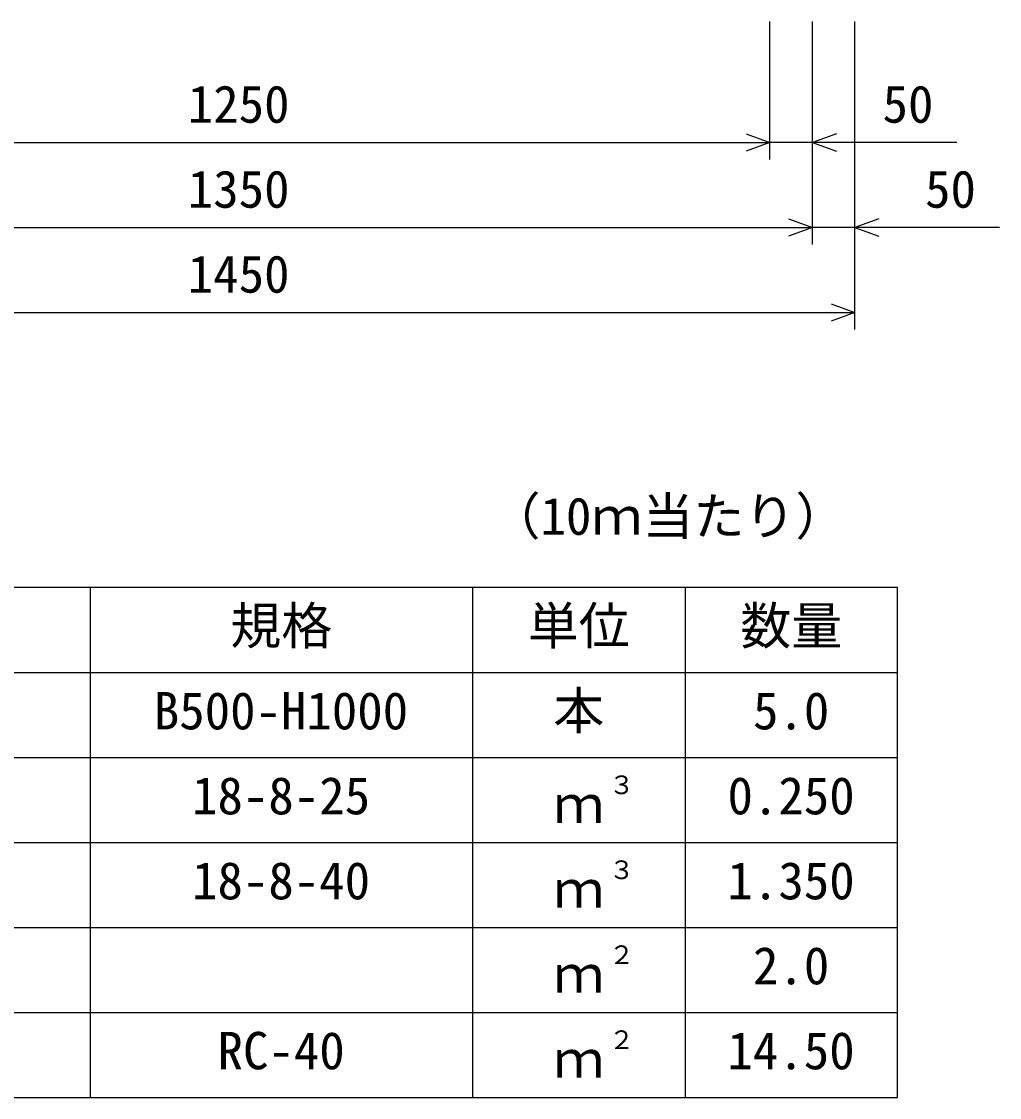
# Model space of a CAD drawing. Units: millimetres, scale not verified. Extents: x -16800 to 16800, y -5940 to 5940.
# Drawn here: x 1344 to 2495, y -2683 to -1417 of the extents above; entities that cross this region are included whole.
import ezdxf
from ezdxf.enums import TextEntityAlignment as Align

# ---------------------------------------------------------------- set-up
doc = ezdxf.new("R2010")
doc.units = ezdxf.units.MM
doc.header["$LTSCALE"] = 20
for name, color, linetype, lineweight in [('0-0_DIM', 7, 'Continuous', 25), ('0-3_HYO', 3, 'Continuous', 25), ('0-4_HYO2', 4, 'Continuous', 25), ('0-6_TXT', 7, 'Continuous', 25)]:
    doc.layers.add(name, color=color, linetype=linetype, lineweight=lineweight)
doc.styles.add('ＭＳ ゴシック', font='')
doc.styles.get('ＭＳ ゴシック').set_extended_font_data('MS Gothic')

msp = doc.modelspace()

# ---------------------------------------------------------------- linework, layer by layer
at = {"layer": '0-0_DIM'}
for p, q in [((2225, -1579.37), (2225, -1417.02)), ((2275, -1679.37), (2275, -1417.02)), ((2325, -1779.37), (2325, -1417.02)), ((975, -1559.37), (2225, -1559.37)), ((2445, -1559.37), (2225, -1559.37)), ((925, -1659.37), (2275, -1659.37)), ((2495, -1659.37), (2275, -1659.37)), ((875, -1759.37), (2325, -1759.37))]:
    msp.add_line(p, q, dxfattribs=at)
for points in [[(2196.81, -1549.11), (2225, -1559.37), (2196.81, -1569.63)], [(2303.19, -1549.11), (2275, -1559.37), (2303.19, -1569.63)], [(2246.81, -1649.11), (2275, -1659.37), (2246.81, -1669.63)], [(2353.19, -1649.11), (2325, -1659.37), (2353.19, -1669.63)], [(2296.81, -1749.11), (2325, -1759.37), (2296.81, -1769.63)]]:
    msp.add_lwpolyline(points, dxfattribs=at)
at = {"layer": '0-3_HYO'}
for p, q in [((1425, -2083.31), (1425, -2683.31)), ((1875, -2083.31), (1875, -2683.31)), ((2125, -2083.31), (2125, -2683.31)), ((825, -2183.31), (2375, -2183.31))]:
    msp.add_line(p, q, dxfattribs=at)
msp.add_lwpolyline([(825, -2683.31), (2375, -2683.31), (2375, -2083.31), (825, -2083.31)], close=True, dxfattribs=at)
at = {"layer": '0-4_HYO2'}
for p, q in [((825, -2283.31), (2375, -2283.31)), ((825, -2383.31), (2375, -2383.31)), ((825, -2483.31), (2375, -2483.31)), ((825, -2583.31), (2375, -2583.31))]:
    msp.add_line(p, q, dxfattribs=at)

# ---------------------------------------------------------------- texts
at = {"layer": '0-0_DIM', "style": 'ＭＳ ゴシック'}
for s, p in [('1250', (1540, -1549.37)), ('50', (2357.44, -1549.37)), ('1350', (1540, -1649.37)), ('50', (2407.44, -1649.37)), ('1450', (1540, -1749.37))]:
    msp.add_text(s, height=43.99, dxfattribs=at).set_placement(p, align=Align.BOTTOM_LEFT)
at = {"layer": '0-6_TXT', "style": 'ＭＳ ゴシック'}
for s, height, p in [('（10ｍ当たり）', 43.99, (1895, -2034.31)), ('規格', 43.99, (1590, -2163.31)), ('単位', 43.99, (1940, -2163.31)), ('数量', 43.99, (2190, -2163.31)), ('本', 43.99, (1970, -2263.31)), ('B500-H1000', 43.99, (1500, -2263.31)), ('5.0', 43.99, (2205, -2263.31)), ('３', 21.99, (2035.54, -2332.95)), ('18-8-25', 43.99, (1545, -2363.31)), ('0.250', 43.99, (2175, -2363.31)), ('ｍ', 43.99, (1970, -2373.31)), ('３', 21.99, (2035.54, -2432.95)), ('18-8-40', 43.99, (1545, -2463.31)), ('1.350', 43.99, (2175, -2463.31)), ('ｍ', 43.99, (1970, -2473.31)), ('２', 21.99, (2035.54, -2532.95)), ('2.0', 43.99, (2205, -2563.31)), ('ｍ', 43.99, (1970, -2573.31)), ('RC-40', 43.99, (1575, -2663.31)), ('２', 21.99, (2035.54, -2632.95)), ('14.50', 43.99, (2175, -2663.31)), ('ｍ', 43.99, (1970, -2673.31))]:
    msp.add_text(s, height=height, dxfattribs=at).set_placement(p, align=Align.BOTTOM_LEFT)

doc.saveas('drawing.dxf')
